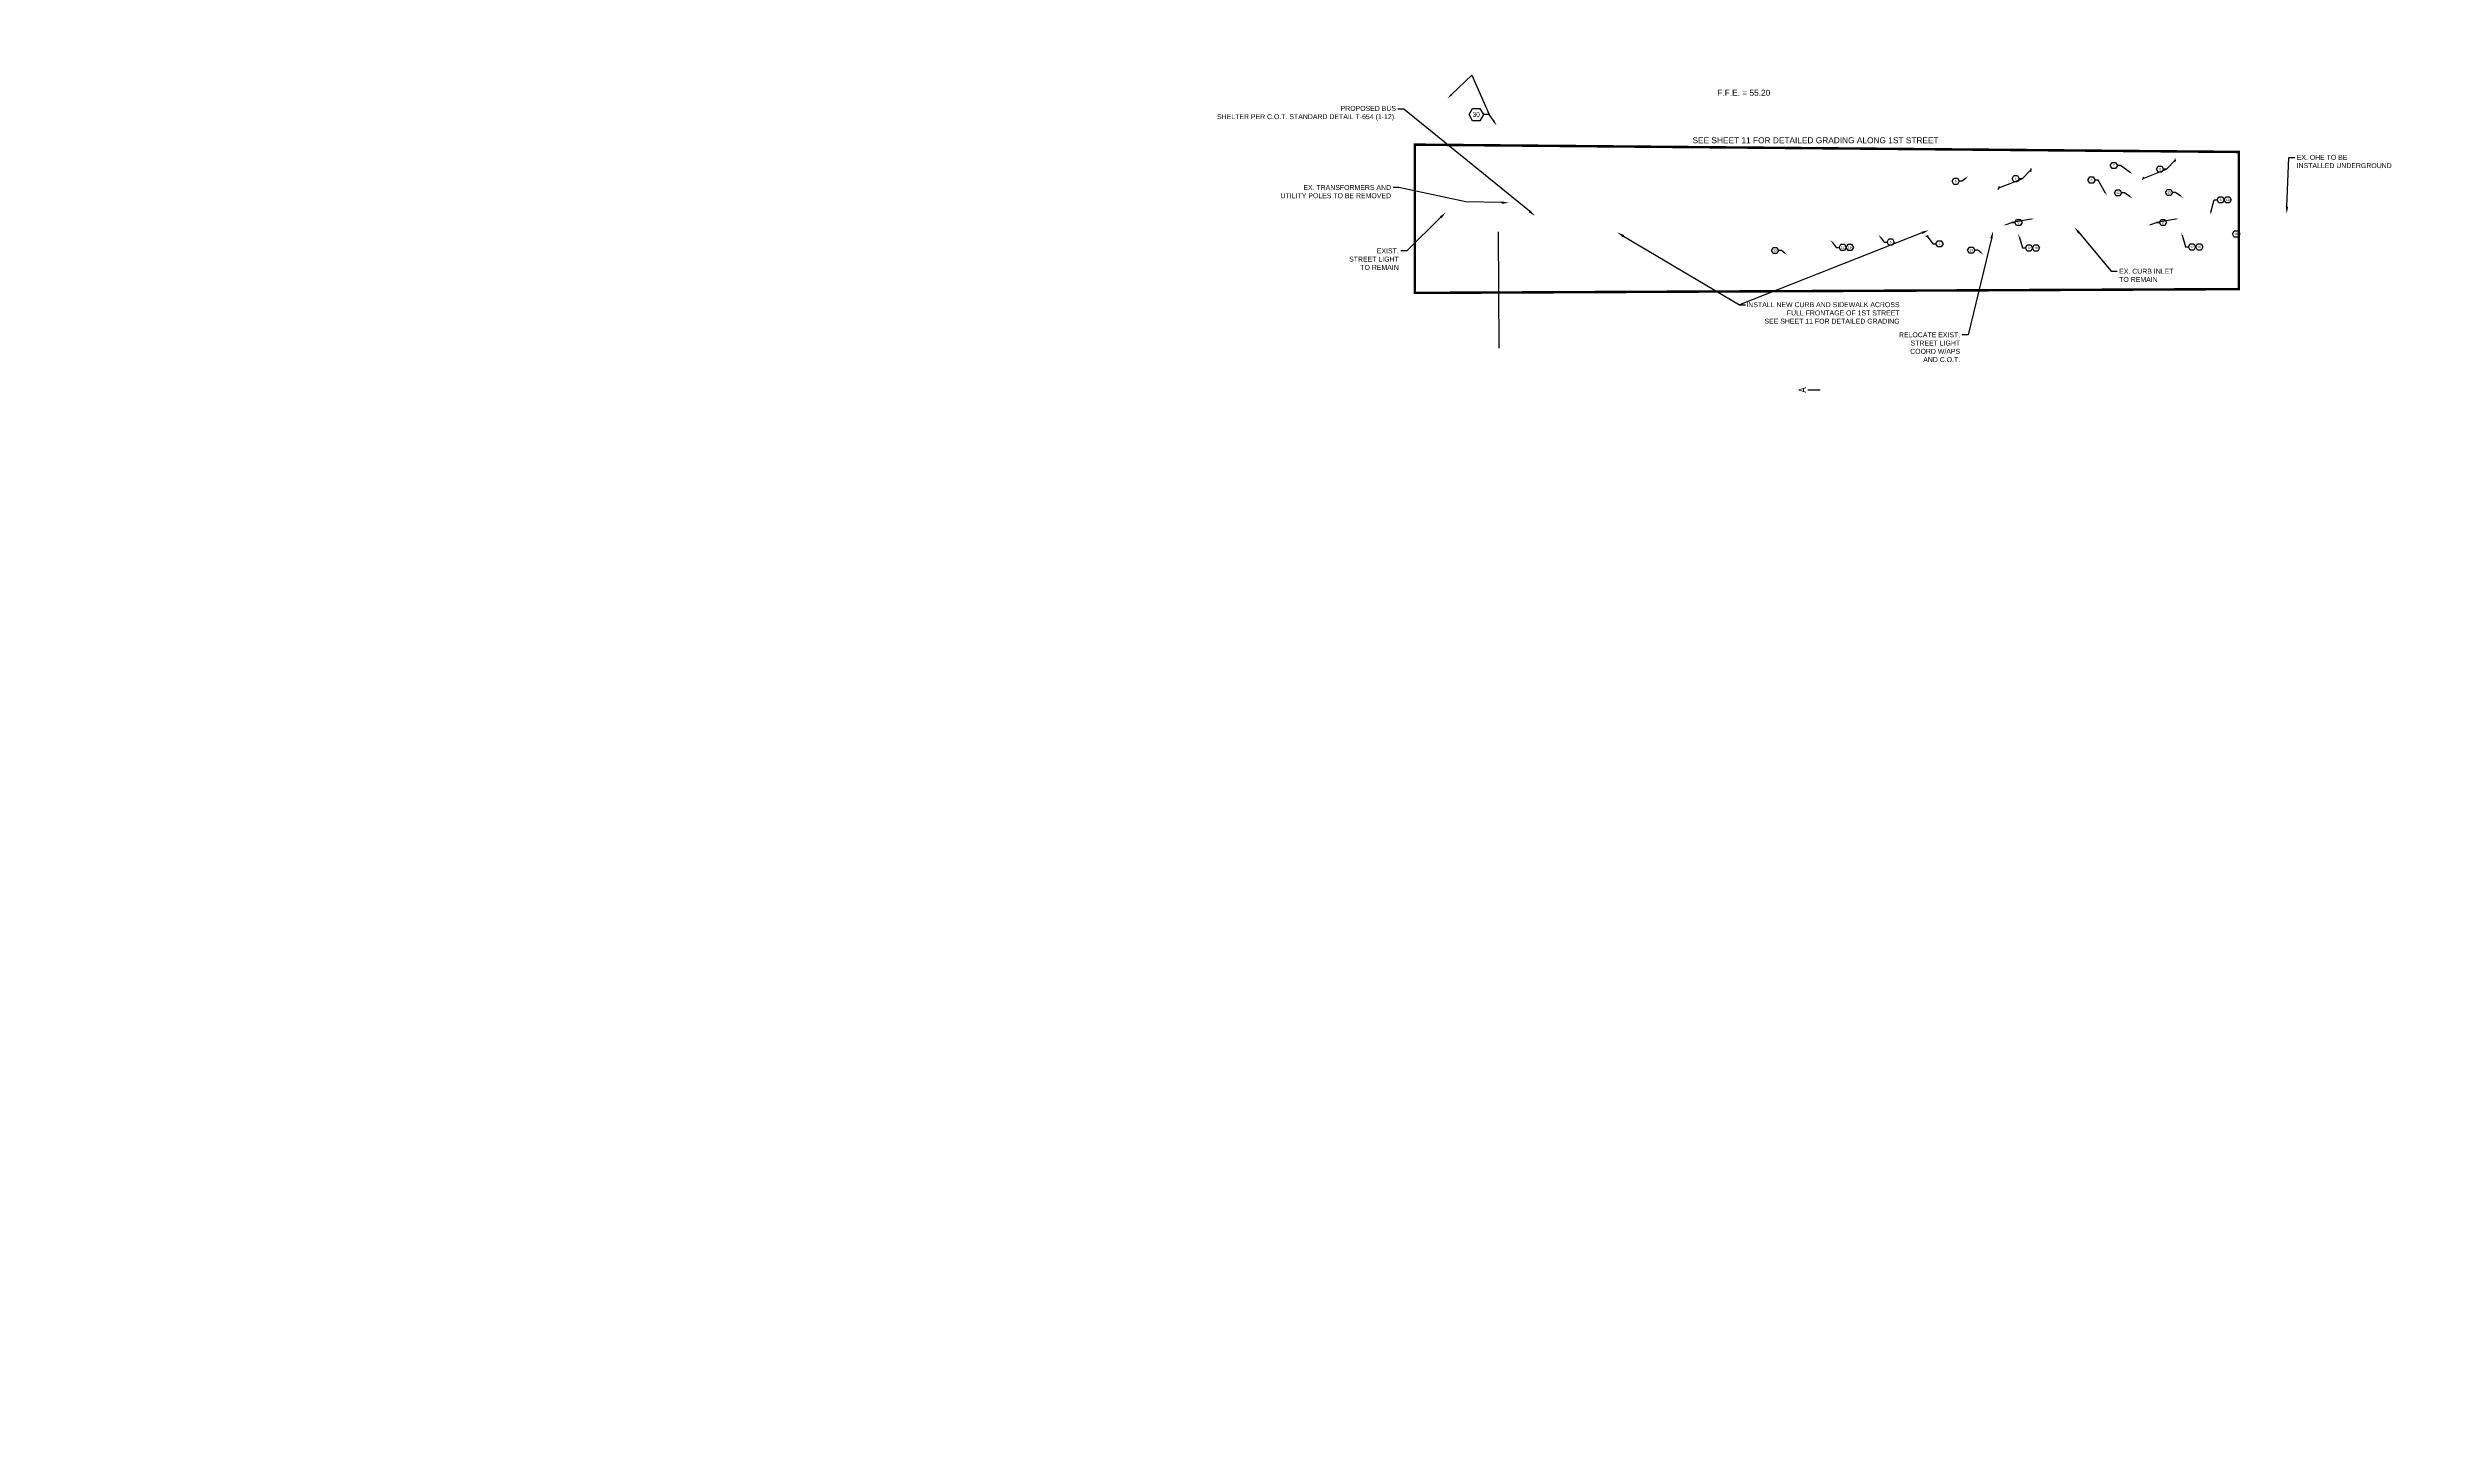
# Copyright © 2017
# Model space of a CAD drawing. Header units: feet. Extents: x 0 to 291221, y 0 to 284400.
# Drawn here: x 289452 to 290414, y 283289 to 283849 of the extents above; entities that cross this region are included whole.
import ezdxf
from ezdxf import colors
from ezdxf.entities.mleader import LeaderData, LeaderLine
from ezdxf.enums import TextEntityAlignment as Align
from ezdxf.math import Vec2, Vec3

# ---------------------------------------------------------------- set-up
doc = ezdxf.new("R2010")
doc.units = ezdxf.units.FT
doc.header["$MEASUREMENT"] = 0
doc.linetypes.add('HIDDEN2', pattern=[0.1875, 0.125, -0.0625])
doc.layers.get('0').update_dxf_attribs({"color": 30})
for name, color, linetype in [('C-DIMS', 2, 'Continuous'), ('C-LABEL', 4, 'Continuous'), ('C-PV-TEXT', 33, 'Continuous')]:
    doc.layers.add(name, color=color, linetype=linetype)
doc.layers.add('VP', color=7, linetype='Continuous', plot=False)
doc.styles.add('ARIAL', font='arial.ttf')
doc.styles.get("Standard").update_dxf_attribs({"font": 'SIMPLEX.SHX'})
doc.styles.add('THIN', font='arial.ttf', dxfattribs={"width": 0.8, "height": 1.2})
doc.dimstyles.new('Bury-Anno$7', dxfattribs={"dimscale": 40, "dimtxt": 0.1, "dimasz": 0.12, "dimexe": 0.04, "dimexo": 0.02, "dimgap": 0.04, "dimtad": 1, "dimzin": 0, "dimdsep": 46, "dimtxsty": 'ARIAL', "dimcen": 0, "dimclrd": 256, "dimclrt": 256, "dimadec": 0, "dimazin": 0, "dimtfac": 1, "dimtofl": 0, "dimtmove": 0, "dimatfit": 3, "dimfxl": 1, "dimtolj": 1, "dimtzin": 0, "dimlwd": -1, "dimarcsym": 0})

# ---------------------------------------------------------------- blocks, each defined once
blk = doc.blocks.new('_TagHexagon')
at = {"color": 0, "linetype": 'ByBlock', "transparency": 16777216}
blk.add_lwpolyline([(-0.144, 0), (-0.072, 0.125), (0.072, 0.125), (0.144, 0), (0.072, -0.125), (-0.072, -0.125)], close=True, dxfattribs=at)
at = {"layer": 'C-DIMS', "color": 0, "transparency": 16777216, "style": 'ARIAL'}
blk.add_attdef('TAGNUMBER', text='', height=0.0938, dxfattribs=at).set_placement((0, 0), align=Align.MIDDLE)
blk = doc.blocks.new('_Integral')
at = {"color": 0, "linetype": 'ByBlock', "lineweight": -2}
for centre, start, end in [((0.44, -0.09), 102, 168), ((-0.44, 0.09), 282, 348)]:
    blk.add_arc(centre, 0.454, start, end, dxfattribs=at)

msp = doc.modelspace()

# ---------------------------------------------------------------- texts
at = {"layer": 'C-LABEL', "insert": (290158.07, 283709.96), "char_height": 3, "attachment_point": 1, "rotation": 90, "style": 'THIN'}
msp.add_mtext('A', dxfattribs=at)

# ---------------------------------------------------------------- leaders
at = {"layer": 'C-LABEL'}
msp.add_leader([(290161.77, 283711.12), (290166.77, 283711.12)], dimstyle='Bury-Anno$7', override={"dimscale": 0, "dimgap": 0.04, "dimtad": 0}, dxfattribs=at)
ml = msp.add_multileader_mtext('Standard', dxfattribs=at)
ml.set_content('EX. OHE TO BE\\PINSTALLED UNDERGROUND', color=256, style='ARIAL')
ml.set_leader_properties(color=256)
ml.build(insert=Vec2(0, 0))
ml.multileader.update_dxf_attribs({"has_text_frame": 1, "dogleg_length": 0.12, "arrow_head_size": 3, "scale": 20})
ctx = ml.context
ctx.base_point, ctx.scale, ctx.char_height, ctx.arrow_head_size, ctx.landing_gap_size, ctx.plane_origin = Vec3(290358.18, 283804.91), 20, 2, 3, 0.8, Vec3(290371.54, 283829.06)
notes = []
notes.append((ctx, [(0, (1, 1, 0), (290355.78, 283804.91), (1, 0), 2.4, [(0, [(290354.97, 283782.11)], 0, [])])]))
ctx.mtext.insert, ctx.mtext.width, ctx.mtext.defined_height, ctx.mtext.flow_direction = Vec3(290358.98, 283805.93), 36.4615, 3.54, 5
ctx.mtext.has_bg_fill, ctx.mtext.bg_color, ctx.mtext.bg_scale_factor, ctx.mtext.bg_transparency, ctx.mtext.use_window_bg_color = 1, -1027028792, 1.5, 0, 1
ml = msp.add_multileader_mtext('Standard', dxfattribs=at)
ml.set_content('EX. TRANSFORMERS AND\\PUTILITY POLES TO BE REMOVED', color=256, style='ARIAL')
ml.set_leader_properties(color=256)
ml.build(insert=Vec2(0, 0))
ml.multileader.update_dxf_attribs({"has_text_frame": 1, "dogleg_length": 0.12, "arrow_head_size": 3, "scale": 20})
ctx = ml.context
ctx.base_point, ctx.scale, ctx.char_height, ctx.arrow_head_size, ctx.landing_gap_size, ctx.plane_origin = Vec3(289957.8, 283792.76), 20, 2, 3, 0.8, Vec3(290020.86, 283810.85)
ctx.text_align_type = 2
notes.append((ctx, [(1, (1, 1, 0), (289996.82, 283792.76), (-1, 0), 2.4, [(1, [(290041.19, 283786.59), (290023.76, 283787.03)], 0, [])])]))
ctx.mtext.insert, ctx.mtext.width, ctx.mtext.defined_height, ctx.mtext.alignment, ctx.mtext.flow_direction = Vec3(289993.62, 283793.78), 43.2803, 1.31, 3, 5
ctx.mtext.has_bg_fill, ctx.mtext.bg_color, ctx.mtext.bg_scale_factor, ctx.mtext.bg_transparency, ctx.mtext.use_window_bg_color = 1, -1027028792, 1.5, 0, 1
ml = msp.add_multileader_mtext('Standard', dxfattribs=at)
ml.set_content('EX. CURB INLET\\PTO REMAIN', color=256, style='ARIAL')
ml.set_leader_properties(color=256)
ml.build(insert=Vec2(0, 0))
ml.multileader.update_dxf_attribs({"has_text_frame": 1, "dogleg_length": 0.12, "arrow_head_size": 3, "scale": 20})
ctx = ml.context
ctx.base_point, ctx.scale, ctx.char_height, ctx.arrow_head_size, ctx.landing_gap_size, ctx.plane_origin = Vec3(290286.58, 283758.96), 20, 2, 3, 0.8, Vec3(290293.69, 283798.05)
notes.append((ctx, [(0, (1, 1, 0), (290284.18, 283758.96), (1, 0), 2.4, [(0, [(290269.34, 283776.72)], 0, [])])]))
ctx.mtext.insert, ctx.mtext.width, ctx.mtext.defined_height, ctx.mtext.flow_direction = Vec3(290287.38, 283759.98), 26.4205, 3.54, 5
ctx.mtext.has_bg_fill, ctx.mtext.bg_color, ctx.mtext.bg_scale_factor, ctx.mtext.bg_transparency, ctx.mtext.use_window_bg_color = 1, -1027028792, 1.5, 0, 1
at = {"layer": 'C-PV-TEXT'}
ml = msp.add_multileader_block('Standard', dxfattribs=at)
ml.set_content('_TagHexagon', color=256, scale=10)
ml.set_attribute('TAGNUMBER', '5', width=0)
ml.set_leader_properties(color=256)
ml.build(insert=Vec2(0, 0))
ml.multileader.update_dxf_attribs({"dogleg_length": 0.12, "arrow_head_size": 1.2, "scale": 10})
ctx = ml.context
ctx.base_point, ctx.scale, ctx.char_height, ctx.arrow_head_size, ctx.landing_gap_size, ctx.plane_origin = Vec3(290219.94, 283795.28), 10, 0.8, 1.2, 0.4, Vec3(290226.48, 283797.33)
notes.append((ctx, [(1, (1, 1, 0), (290224.03, 283795.28), (-1, 0), 1.2, [(0, [(290226.48, 283797.33)], 0, [])])]))
ctx.block.insert = Vec3(290221.38, 283795.28)
ml = msp.add_multileader_block('Standard', dxfattribs=at)
ml.set_content('_TagHexagon', color=256, scale=10)
ml.set_attribute('TAGNUMBER', '5', width=0)
ml.set_leader_properties(color=256)
ml.set_arrow_properties(name='INTEGRAL')
ml.build(insert=Vec2(0, 0))
ml.multileader.update_dxf_attribs({"dogleg_length": 0.12, "arrow_head_size": 1.2, "scale": 10})
ctx = ml.context
ctx.base_point, ctx.scale, ctx.char_height, ctx.arrow_head_size, ctx.landing_gap_size, ctx.plane_origin = Vec3(290244.19, 283796.3), 10, 0.8, 1.2, 0.4, Vec3(290238.44, 283795.69)
notes.append((ctx, [(1, (1, 1, 0), (290248.28, 283796.3), (-1, 0), 1.2, [(0, [(290238.76, 283792.57)], 0, []), (1, [(290251.77, 283799.86)], 0, [])])]))
ctx.block.insert = Vec3(290245.63, 283796.3)
ml = msp.add_multileader_block('Standard', dxfattribs=at)
ml.set_content('_TagHexagon', color=256, scale=10)
ml.set_attribute('TAGNUMBER', '8', width=0)
ml.set_leader_properties(color=256)
ml.build(insert=Vec2(0, 0))
ml.multileader.update_dxf_attribs({"dogleg_length": 0.12, "arrow_head_size": 1.2, "scale": 10})
ctx = ml.context
ctx.base_point, ctx.scale, ctx.char_height, ctx.arrow_head_size, ctx.landing_gap_size, ctx.plane_origin = Vec3(290274.77, 283795.79), 10, 0.8, 1.2, 0.4, Vec3(290282.47, 283789.44)
notes.append((ctx, [(1, (1, 1, 0), (290278.85, 283795.79), (-1, 0), 1.2, [(0, [(290282.47, 283789.44)], 0, [])])]))
ctx.block.insert = Vec3(290276.21, 283795.79)
ml = msp.add_multileader_block('Standard', dxfattribs=at)
ml.set_content('_TagHexagon', color=256, scale=10)
ml.set_attribute('TAGNUMBER', '7', width=0)
ml.set_leader_properties(color=256)
ml.build(insert=Vec2(0, 0))
ml.multileader.update_dxf_attribs({"dogleg_length": 0.12, "arrow_head_size": 1.2, "scale": 10})
ctx = ml.context
ctx.base_point, ctx.scale, ctx.char_height, ctx.arrow_head_size, ctx.landing_gap_size, ctx.plane_origin = Vec3(290283.76, 283801.64), 10, 0.8, 1.2, 0.4, Vec3(290292.84, 283798.18)
notes.append((ctx, [(1, (1, 1, 0), (290287.84, 283801.64), (-1, 0), 1.2, [(0, [(290292.84, 283798.18)], 0, [])])]))
ctx.block.insert = Vec3(290285.2, 283801.64)
ml = msp.add_multileader_block('Standard', dxfattribs=at)
ml.set_content('_TagHexagon', color=256, scale=10)
ml.set_attribute('TAGNUMBER', '3', width=0)
ml.set_leader_properties(color=256)
ml.set_arrow_properties(name='INTEGRAL')
ml.build(insert=Vec2(0, 0))
ml.multileader.update_dxf_attribs({"dogleg_length": 0.12, "arrow_head_size": 1.2, "scale": 10})
ctx = ml.context
ctx.base_point, ctx.scale, ctx.char_height, ctx.arrow_head_size, ctx.landing_gap_size, ctx.plane_origin = Vec3(290302.42, 283800.17), 10, 0.8, 1.2, 0.4, Vec3(290296.67, 283799.56)
notes.append((ctx, [(1, (1, 1, 0), (290306.51, 283800.17), (-1, 0), 1.2, [(0, [(290296.99, 283796.44)], 0, []), (1, [(290309.99, 283803.73)], 0, [])])]))
ctx.block.insert = Vec3(290303.86, 283800.17)
ml = msp.add_multileader_block('Standard', dxfattribs=at)
ml.set_content('_TagHexagon', color=256, scale=10)
ml.set_attribute('TAGNUMBER', '15', width=0)
ml.set_leader_properties(color=256)
ml.build(insert=Vec2(0, 0))
ml.multileader.update_dxf_attribs({"dogleg_length": 0.12, "arrow_head_size": 1.2, "scale": 10})
ctx = ml.context
ctx.base_point, ctx.scale, ctx.char_height, ctx.arrow_head_size, ctx.landing_gap_size, ctx.plane_origin = Vec3(290285.45, 283790.62), 10, 0.8, 1.2, 0.4, Vec3(290292.7, 283788.41)
notes.append((ctx, [(1, (1, 1, 0), (290289.53, 283790.62), (-1, 0), 1.2, [(0, [(290292.7, 283788.41)], 0, [])])]))
ctx.block.insert = Vec3(290286.89, 283790.62)
ml = msp.add_multileader_block('Standard', dxfattribs=at)
ml.set_content('_TagHexagon', color=256, scale=10)
ml.set_attribute('TAGNUMBER', '15', width=0)
ml.set_leader_properties(color=256)
ml.build(insert=Vec2(0, 0))
ml.multileader.update_dxf_attribs({"dogleg_length": 0.12, "arrow_head_size": 1.2, "scale": 10})
ctx = ml.context
ctx.base_point, ctx.scale, ctx.char_height, ctx.arrow_head_size, ctx.landing_gap_size, ctx.plane_origin = Vec3(290306.03, 283790.73), 10, 0.8, 1.2, 0.4, Vec3(290313.28, 283788.52)
notes.append((ctx, [(1, (1, 1, 0), (290310.11, 283790.73), (-1, 0), 1.2, [(0, [(290313.28, 283788.52)], 0, [])])]))
ctx.block.insert = Vec3(290307.47, 283790.73)
ml = msp.add_multileader_block('Standard', dxfattribs=at)
ml.set_content('_TagHexagon', color=256, scale=10)
ml.set_attribute('TAGNUMBER', '8', width=0)
ml.set_leader_properties(color=256)
ml.build(insert=Vec2(0, 0))
ml.multileader.update_dxf_attribs({"dogleg_length": 0.12, "arrow_head_size": 1.2, "scale": 10})
ctx = ml.context
ctx.base_point, ctx.scale, ctx.char_height, ctx.arrow_head_size, ctx.landing_gap_size, ctx.plane_origin = Vec3(290326.84, 283787.77), 10, 0.8, 1.2, 0.4, Vec3(290321.69, 283784.81)
notes.append((ctx, [(0, (1, 1, 0), (290325.64, 283787.77), (1, 0), 1.2, [(0, [(290324.09, 283781.71)], 0, [])])]))
ctx.block.insert = Vec3(290328.28, 283787.77)
ml = msp.add_multileader_block('Standard', dxfattribs=at)
ml.set_content('_TagHexagon', color=256, scale=10)
ml.set_attribute('TAGNUMBER', '12', width=0)
ml.set_leader_properties(color=256)
ml.build(insert=Vec2(0, 0))
ml.multileader.update_dxf_attribs({"dogleg_length": 0.12, "arrow_head_size": 1.2, "scale": 10})
ctx = ml.context
ctx.base_point, ctx.scale, ctx.char_height, ctx.arrow_head_size, ctx.landing_gap_size, ctx.plane_origin = Vec3(290249.52, 283768.37), 10, 0.8, 1.2, 0.4, Vec3(290246.63, 283774.21)
notes.append((ctx, [(0, (1, 1, 0), (290248.32, 283768.37), (1, 0), 1.2, [(0, [(290246.63, 283774.21)], 0, [])])]))
ctx.block.insert = Vec3(290250.97, 283768.37)
for ctx, leaders in notes:
    for number, flags, end, landing, length, lines in leaders:
        leader = LeaderData()
        leader.index, (leader.has_last_leader_line, leader.has_dogleg_vector, leader.attachment_direction) = number, flags
        leader.last_leader_point, leader.dogleg_vector, leader.dogleg_length = Vec3(end), Vec3(landing), length
        for number, points, colour, breaks in lines:
            line = LeaderLine()
            line.index, line.vertices, line.color, line.breaks = number, Vec3.list(points), colors.encode_raw_color(colour), breaks
            leader.lines.append(line)
        ctx.leaders.append(leader)

# ---------------------------------------------------------------- next in the draw order: leaders
at = {"layer": 'C-LABEL'}
ml = msp.add_multileader_mtext('Standard', dxfattribs=at)
ml.set_content('PROPOSED BUS\\PSHELTER PER C.O.T. STANDARD DETAIL T-654 (1-12). ', color=256, style='ARIAL')
ml.set_leader_properties(color=256)
ml.build(insert=Vec2(0, 0))
ml.multileader.update_dxf_attribs({"has_text_frame": 1, "dogleg_length": 0.12, "arrow_head_size": 3, "scale": 20})
ctx = ml.context
ctx.base_point, ctx.scale, ctx.char_height, ctx.arrow_head_size, ctx.landing_gap_size, ctx.plane_origin = Vec3(289950.52, 283824.4), 20, 2, 3, 0.8, Vec3(290020.86, 283800.48)
ctx.text_align_type = 2
notes = []
notes.append((ctx, [(1, (1, 1, 0), (289998.8, 283824.4), (-1, 0), 2.4, [(0, [(290051.77, 283781.28)], 0, [])])]))
ctx.mtext.insert, ctx.mtext.width, ctx.mtext.defined_height, ctx.mtext.alignment, ctx.mtext.flow_direction = Vec3(289995.6, 283825.69), 46.0621, 2.32, 3, 5
ctx.mtext.has_bg_fill, ctx.mtext.bg_color, ctx.mtext.bg_scale_factor, ctx.mtext.bg_transparency, ctx.mtext.use_window_bg_color = 1, -1027028792, 1.5, 0, 1
at = {"layer": 'C-PV-TEXT'}
ml = msp.add_multileader_block('Standard', dxfattribs=at)
ml.set_content('_TagHexagon', color=256, scale=10)
ml.set_attribute('TAGNUMBER', '9', width=0)
ml.set_leader_properties(color=256)
ml.build(insert=Vec2(0, 0))
ml.multileader.update_dxf_attribs({"dogleg_length": 0.12, "arrow_head_size": 1.2, "scale": 10})
ctx = ml.context
ctx.base_point, ctx.scale, ctx.char_height, ctx.arrow_head_size, ctx.landing_gap_size, ctx.plane_origin = Vec3(290303.62, 283778.66), 10, 0.8, 1.2, 0.4, Vec3(290316.88, 283780.64)
notes.append((ctx, [(0, (1, 1, 0), (290302.42, 283778.66), (1, 0), 1.2, [(0, [(290311.41, 283780.19)], 0, []), (1, [(290299.02, 283777.43)], 0, [])])]))
ctx.block.insert = Vec3(290305.06, 283778.66)
ml = msp.add_multileader_block('Standard', dxfattribs=at)
ml.set_content('_TagHexagon', color=256, scale=10)
ml.set_attribute('TAGNUMBER', '12', width=0)
ml.set_leader_properties(color=256)
ml.build(insert=Vec2(0, 0))
ml.multileader.update_dxf_attribs({"dogleg_length": 0.12, "arrow_head_size": 1.2, "scale": 10})
ctx = ml.context
ctx.base_point, ctx.scale, ctx.char_height, ctx.arrow_head_size, ctx.landing_gap_size, ctx.plane_origin = Vec3(290315.35, 283768.79), 10, 0.8, 1.2, 0.4, Vec3(290312.45, 283774.63)
notes.append((ctx, [(0, (1, 1, 0), (290314.15, 283768.79), (1, 0), 1.2, [(0, [(290312.45, 283774.63)], 0, [])])]))
ctx.block.insert = Vec3(290316.79, 283768.79)
for ctx, leaders in notes:
    for number, flags, end, landing, length, lines in leaders:
        leader = LeaderData()
        leader.index, (leader.has_last_leader_line, leader.has_dogleg_vector, leader.attachment_direction) = number, flags
        leader.last_leader_point, leader.dogleg_vector, leader.dogleg_length = Vec3(end), Vec3(landing), length
        for number, points, colour, breaks in lines:
            line = LeaderLine()
            line.index, line.vertices, line.color, line.breaks = number, Vec3.list(points), colors.encode_raw_color(colour), breaks
            leader.lines.append(line)
        ctx.leaders.append(leader)

# ---------------------------------------------------------------- next in the draw order: leaders
at = {"layer": 'C-LABEL'}
ml = msp.add_multileader_mtext('Standard', dxfattribs=at)
ml.set_content('EXIST.\\PSTREET LIGHT\\PTO REMAIN', color=256, style='ARIAL')
ml.set_leader_properties(color=256)
ml.build(insert=Vec2(0, 0))
ml.multileader.update_dxf_attribs({"has_text_frame": 1, "dogleg_length": 0.12, "arrow_head_size": 3, "scale": 20})
ctx = ml.context
ctx.base_point, ctx.scale, ctx.char_height, ctx.arrow_head_size, ctx.landing_gap_size, ctx.plane_origin = Vec3(289976.08, 283767.18), 20, 2, 3, 0.8, Vec3(290020.86, 283824.65)
ctx.text_align_type = 2
notes = []
notes.append((ctx, [(1, (1, 1, 0), (289999.92, 283767.18), (-1, 0), 2.4, [(0, [(290015.75, 283782.8)], 0, [])])]))
ctx.mtext.insert, ctx.mtext.width, ctx.mtext.defined_height, ctx.mtext.alignment, ctx.mtext.flow_direction = Vec3(289996.72, 283768.2), 26.4205, 3.54, 3, 5
ctx.mtext.has_bg_fill, ctx.mtext.bg_color, ctx.mtext.bg_scale_factor, ctx.mtext.bg_transparency, ctx.mtext.use_window_bg_color = 1, -1027028792, 1.5, 0, 1
for ctx, leaders in notes:
    for number, flags, end, landing, length, lines in leaders:
        leader = LeaderData()
        leader.index, (leader.has_last_leader_line, leader.has_dogleg_vector, leader.attachment_direction) = number, flags
        leader.last_leader_point, leader.dogleg_vector, leader.dogleg_length = Vec3(end), Vec3(landing), length
        for number, points, colour, breaks in lines:
            line = LeaderLine()
            line.index, line.vertices, line.color, line.breaks = number, Vec3.list(points), colors.encode_raw_color(colour), breaks
            leader.lines.append(line)
        ctx.leaders.append(leader)

# ---------------------------------------------------------------- next in the draw order: leaders
ml = msp.add_multileader_mtext('Standard', dxfattribs=at)
ml.set_content('RELOCATE EXIST.\\PSTREET LIGHT\\PCOORD W/APS\\PAND C.O.T.', color=256, style='ARIAL')
ml.set_leader_properties(color=256)
ml.build(insert=Vec2(0, 0))
ml.multileader.update_dxf_attribs({"has_text_frame": 1, "dogleg_length": 0.12, "arrow_head_size": 3, "scale": 20})
ctx = ml.context
ctx.base_point, ctx.scale, ctx.char_height, ctx.arrow_head_size, ctx.landing_gap_size, ctx.plane_origin = Vec3(290198.19, 283733.31), 20, 2, 3, 0.8, Vec3(290130.47, 283767.99)
ctx.text_align_type = 2
notes = []
notes.append((ctx, [(1, (1, 1, 0), (290226.42, 283733.31), (-1, 0), 2.4, [(0, [(290236.53, 283775.17)], 0, [])])]))
ctx.mtext.insert, ctx.mtext.width, ctx.mtext.defined_height, ctx.mtext.alignment, ctx.mtext.flow_direction = Vec3(290223.22, 283734.33), 26.4205, 3.54, 3, 5
ctx.mtext.has_bg_fill, ctx.mtext.bg_color, ctx.mtext.bg_scale_factor, ctx.mtext.bg_transparency, ctx.mtext.use_window_bg_color = 1, -1027028792, 1.5, 0, 1
for ctx, leaders in notes:
    for number, flags, end, landing, length, lines in leaders:
        leader = LeaderData()
        leader.index, (leader.has_last_leader_line, leader.has_dogleg_vector, leader.attachment_direction) = number, flags
        leader.last_leader_point, leader.dogleg_vector, leader.dogleg_length = Vec3(end), Vec3(landing), length
        for number, points, colour, breaks in lines:
            line = LeaderLine()
            line.index, line.vertices, line.color, line.breaks = number, Vec3.list(points), colors.encode_raw_color(colour), breaks
            leader.lines.append(line)
        ctx.leaders.append(leader)

# ---------------------------------------------------------------- next in the draw order: leaders
ml = msp.add_multileader_mtext('Standard', dxfattribs=at)
ml.set_content('INSTALL NEW CURB AND SIDEWALK ACROSS\\PFULL FRONTAGE OF 1ST STREET\\PSEE SHEET 11 FOR DETAILED GRADING', color=256, style='ARIAL')
ml.set_leader_properties(color=256)
ml.build(insert=Vec2(0, 0))
ml.multileader.update_dxf_attribs({"has_text_frame": 1, "dogleg_length": 0.12, "arrow_head_size": 3, "scale": 20})
ctx = ml.context
ctx.base_point, ctx.scale, ctx.char_height, ctx.arrow_head_size, ctx.landing_gap_size, ctx.plane_origin = Vec3(290136.59, 283745.48), 20, 2, 3, 0.8, Vec3(290218.67, 283785.39)
ctx.text_align_type = 2
notes = []
notes.append((ctx, [(1, (1, 1, 0), (290134.19, 283745.48), (1, 0), 2.4, [(0, [(290210.57, 283775.54)], 0, []), (1, [(290084.78, 283774.69)], 0, [])])]))
ctx.mtext.insert, ctx.mtext.alignment, ctx.mtext.flow_direction = Vec3(290198.77, 283746.49), 3, 5
at = {"layer": 'C-PV-TEXT'}
ml = msp.add_multileader_block('Standard', dxfattribs=at)
ml.set_content('_TagHexagon', color=256, scale=10)
ml.set_attribute('TAGNUMBER', '9', width=0)
ml.set_leader_properties(color=256)
ml.build(insert=Vec2(0, 0))
ml.multileader.update_dxf_attribs({"dogleg_length": 0.12, "arrow_head_size": 1.2, "scale": 10})
ctx = ml.context
ctx.base_point, ctx.scale, ctx.char_height, ctx.arrow_head_size, ctx.landing_gap_size, ctx.plane_origin = Vec3(290245.29, 283778.65), 10, 0.8, 1.2, 0.4, Vec3(290258.55, 283780.63)
notes.append((ctx, [(0, (1, 1, 0), (290244.09, 283778.65), (1, 0), 1.2, [(0, [(290253.08, 283780.18)], 0, []), (1, [(290240.69, 283777.42)], 0, [])])]))
ctx.block.insert = Vec3(290246.73, 283778.65)
ml = msp.add_multileader_block('Standard', dxfattribs=at)
ml.set_content('_TagHexagon', color=256, scale=10)
ml.set_attribute('TAGNUMBER', '12', width=0)
ml.set_leader_properties(color=256)
ml.build(insert=Vec2(0, 0))
ml.multileader.update_dxf_attribs({"dogleg_length": 0.12, "arrow_head_size": 1.2, "scale": 10})
ctx = ml.context
ctx.base_point, ctx.scale, ctx.char_height, ctx.arrow_head_size, ctx.landing_gap_size, ctx.plane_origin = Vec3(290174.36, 283768.61), 10, 0.8, 1.2, 0.4, Vec3(290170.79, 283771.73)
notes.append((ctx, [(0, (1, 1, 0), (290173.16, 283768.61), (1, 0), 1.2, [(0, [(290170.79, 283771.73)], 0, [])])]))
ctx.block.insert = Vec3(290175.81, 283768.61)
ml = msp.add_multileader_block('Standard', dxfattribs=at)
ml.set_content('_TagHexagon', color=256, scale=10)
ml.set_attribute('TAGNUMBER', '6', width=0)
ml.set_leader_properties(color=256)
ml.build(insert=Vec2(0, 0))
ml.multileader.update_dxf_attribs({"dogleg_length": 0.12, "arrow_head_size": 1.2, "scale": 10})
ctx = ml.context
ctx.base_point, ctx.scale, ctx.char_height, ctx.arrow_head_size, ctx.landing_gap_size, ctx.plane_origin = Vec3(290193.74, 283770.74), 10, 0.8, 1.2, 0.4, Vec3(290190.17, 283773.86)
notes.append((ctx, [(0, (1, 1, 0), (290192.54, 283770.74), (1, 0), 1.2, [(0, [(290190.17, 283773.86)], 0, [])])]))
ctx.block.insert = Vec3(290195.19, 283770.74)
ml = msp.add_multileader_block('Standard', dxfattribs=at)
ml.set_content('_TagHexagon', color=256, scale=10)
ml.set_attribute('TAGNUMBER', '1', width=0)
ml.set_leader_properties(color=256)
ml.set_arrow_properties(name='INTEGRAL')
ml.build(insert=Vec2(0, 0))
ml.multileader.update_dxf_attribs({"dogleg_length": 0.12, "arrow_head_size": 1.2, "scale": 10})
ctx = ml.context
ctx.base_point, ctx.scale, ctx.char_height, ctx.arrow_head_size, ctx.landing_gap_size, ctx.plane_origin = Vec3(290213.44, 283770.05), 10, 0.8, 1.2, 0.4, Vec3(290209.87, 283773.17)
notes.append((ctx, [(0, (1, 1, 0), (290212.24, 283770.05), (1, 0), 1.2, [(0, [(290209.87, 283773.17)], 0, [])])]))
ctx.block.insert = Vec3(290214.89, 283770.05)
ml = msp.add_multileader_block('Standard', dxfattribs=at)
ml.set_content('_TagHexagon', color=256, scale=10)
ml.set_attribute('TAGNUMBER', '13', width=0)
ml.set_leader_properties(color=256)
ml.build(insert=Vec2(0, 0))
ml.multileader.update_dxf_attribs({"dogleg_length": 0.12, "arrow_head_size": 1.2, "scale": 10})
ctx = ml.context
ctx.base_point, ctx.scale, ctx.char_height, ctx.arrow_head_size, ctx.landing_gap_size, ctx.plane_origin = Vec3(290226.23, 283767.5), 10, 0.8, 1.2, 0.4, Vec3(290239.5, 283769.47)
notes.append((ctx, [(1, (1, 1, 0), (290230.32, 283767.5), (-1, 0), 1.2, [(0, [(290232.58, 283765.66)], 0, [])])]))
ctx.block.insert = Vec3(290227.68, 283767.5)
for ctx, leaders in notes:
    for number, flags, end, landing, length, lines in leaders:
        leader = LeaderData()
        leader.index, (leader.has_last_leader_line, leader.has_dogleg_vector, leader.attachment_direction) = number, flags
        leader.last_leader_point, leader.dogleg_vector, leader.dogleg_length = Vec3(end), Vec3(landing), length
        for number, points, colour, breaks in lines:
            line = LeaderLine()
            line.index, line.vertices, line.color, line.breaks = number, Vec3.list(points), colors.encode_raw_color(colour), breaks
            leader.lines.append(line)
        ctx.leaders.append(leader)

# ---------------------------------------------------------------- next in the draw order: leaders
at = {"layer": 'C-LABEL'}
ml = msp.add_multileader_mtext('Standard', dxfattribs=at)
ml.set_content('F.F.E. = 55.20', color=256, style='ARIAL')
ml.set_leader_properties(color=256)
ml.build(insert=Vec2(0, 0))
ml.multileader.update_dxf_attribs({"has_text_frame": 1, "dogleg_length": 0.12, "arrow_head_size": 3, "scale": 20})
ctx = ml.context
ctx.base_point, ctx.scale, ctx.char_height, ctx.arrow_head_size, ctx.landing_gap_size, ctx.plane_origin = Vec3(290124.46, 283830.96), 20, 2.4, 3, 0.8, Vec3(290040.86, 283822.27)
notes = []
notes.append((ctx, [(0, (0, 0, 0), (0, 0), (1, 0), 1, [])]))
ctx.mtext.insert, ctx.mtext.defined_height, ctx.mtext.flow_direction = Vec3(290125.26, 283832.18), 3.54, 5
ctx.mtext.has_bg_fill, ctx.mtext.bg_color, ctx.mtext.bg_scale_factor, ctx.mtext.bg_transparency, ctx.mtext.use_window_bg_color = 1, -1027028792, 1.5, 0, 1
for ctx, leaders in notes:
    for number, flags, end, landing, length, lines in leaders:
        leader = LeaderData()
        leader.index, (leader.has_last_leader_line, leader.has_dogleg_vector, leader.attachment_direction) = number, flags
        leader.last_leader_point, leader.dogleg_vector, leader.dogleg_length = Vec3(end), Vec3(landing), length
        for number, points, colour, breaks in lines:
            line = LeaderLine()
            line.index, line.vertices, line.color, line.breaks = number, Vec3.list(points), colors.encode_raw_color(colour), breaks
            leader.lines.append(line)
        ctx.leaders.append(leader)

# ---------------------------------------------------------------- next in the draw order: linework, layer by layer
at = {"layer": 'VP'}
msp.add_line((290036.87, 283774.88), (290037.12, 283727.95), dxfattribs=at)

# ---------------------------------------------------------------- next in the draw order: leaders
at = {"layer": 'C-PV-TEXT'}
ml = msp.add_multileader_block('Standard', dxfattribs=at)
ml.set_content('_TagHexagon', color=256, scale=20)
ml.set_attribute('TAGNUMBER', '20', width=0)
ml.set_leader_properties(color=256)
ml.build(insert=Vec2(0, 0))
ml.multileader.update_dxf_attribs({"dogleg_length": 0.12, "arrow_head_size": 2.4, "scale": 20})
ctx = ml.context
ctx.base_point, ctx.scale, ctx.char_height, ctx.arrow_head_size, ctx.landing_gap_size, ctx.plane_origin = Vec3(290371.65, 284280.48), 20, 1.6, 2.4, 0.8, Vec3(290385.25, 284274.29)
notes = []
notes.append((ctx, [(0, (0, 0, 0), (0, 0), (1, 0), 1, [])]))
ctx.block.insert = Vec3(290374.54, 284280.48)
ml = msp.add_multileader_block('Standard', dxfattribs=at)
ml.set_content('_TagHexagon', color=256, scale=20)
ml.set_attribute('TAGNUMBER', '30', width=0)
ml.set_leader_properties(color=256)
ml.build(insert=Vec2(0, 0))
ml.multileader.update_dxf_attribs({"dogleg_length": 0.12, "arrow_head_size": 2.4, "scale": 20})
ctx = ml.context
ctx.base_point, ctx.scale, ctx.char_height, ctx.arrow_head_size, ctx.landing_gap_size, ctx.plane_origin = Vec3(290025.08, 283822.18), 20, 1.6, 2.4, 0.8, Vec3(290016.31, 283828.67)
notes.append((ctx, [(1, (1, 1, 0), (290033.26, 283822.18), (-1, 0), 2.4, [(1, [(290016.31, 283828.67), (290026.26, 283838.07)], 0, []), (2, [(290036.22, 283817.76)], 0, [])])]))
ctx.block.insert = Vec3(290027.97, 283822.18)
ml = msp.add_multileader_block('Standard', dxfattribs=at)
ml.set_content('_TagHexagon', color=256, scale=10)
ml.set_attribute('TAGNUMBER', '16', width=0)
ml.set_leader_properties(color=256)
ml.build(insert=Vec2(0, 0))
ml.multileader.update_dxf_attribs({"dogleg_length": 0.12, "arrow_head_size": 1.2, "scale": 10})
ctx = ml.context
ctx.base_point, ctx.scale, ctx.char_height, ctx.arrow_head_size, ctx.landing_gap_size, ctx.plane_origin = Vec3(290329.72, 283787.77), 10, 0.8, 1.2, 0.4, Vec3(290326.15, 283790.89)
notes.append((ctx, [(0, (0, 0, 0), (0, 0), (1, 0), 1, [])]))
ctx.block.insert = Vec3(290331.17, 283787.77)
ml = msp.add_multileader_block('Standard', dxfattribs=at)
ml.set_content('_TagHexagon', color=256, scale=10)
ml.set_attribute('TAGNUMBER', '16', width=0)
ml.set_leader_properties(color=256)
ml.build(insert=Vec2(0, 0))
ml.multileader.update_dxf_attribs({"dogleg_length": 0.12, "arrow_head_size": 1.2, "scale": 10})
ctx = ml.context
ctx.base_point, ctx.scale, ctx.char_height, ctx.arrow_head_size, ctx.landing_gap_size, ctx.plane_origin = Vec3(290333.11, 283774.02), 10, 0.8, 1.2, 0.4, Vec3(290329.53, 283777.14)
notes.append((ctx, [(0, (0, 0, 0), (0, 0), (1, 0), 1, [])]))
ctx.block.insert = Vec3(290334.55, 283774.02)
ml = msp.add_multileader_block('Standard', dxfattribs=at)
ml.set_content('_TagHexagon', color=256, scale=10)
ml.set_attribute('TAGNUMBER', '16', width=0)
ml.set_leader_properties(color=256)
ml.build(insert=Vec2(0, 0))
ml.multileader.update_dxf_attribs({"dogleg_length": 0.12, "arrow_head_size": 1.2, "scale": 10})
ctx = ml.context
ctx.base_point, ctx.scale, ctx.char_height, ctx.arrow_head_size, ctx.landing_gap_size, ctx.plane_origin = Vec3(290318.23, 283768.79), 10, 0.8, 1.2, 0.4, Vec3(290314.66, 283771.91)
notes.append((ctx, [(0, (0, 0, 0), (0, 0), (1, 0), 1, [])]))
ctx.block.insert = Vec3(290319.68, 283768.79)
ml = msp.add_multileader_block('Standard', dxfattribs=at)
ml.set_content('_TagHexagon', color=256, scale=10)
ml.set_attribute('TAGNUMBER', '16', width=0)
ml.set_leader_properties(color=256)
ml.build(insert=Vec2(0, 0))
ml.multileader.update_dxf_attribs({"dogleg_length": 0.12, "arrow_head_size": 1.2, "scale": 10})
ctx = ml.context
ctx.base_point, ctx.scale, ctx.char_height, ctx.arrow_head_size, ctx.landing_gap_size, ctx.plane_origin = Vec3(290177.25, 283768.61), 10, 0.8, 1.2, 0.4, Vec3(290173.67, 283771.73)
notes.append((ctx, [(0, (0, 0, 0), (0, 0), (1, 0), 1, [])]))
ctx.block.insert = Vec3(290178.69, 283768.61)
ml = msp.add_multileader_block('Standard', dxfattribs=at)
ml.set_content('_TagHexagon', color=256, scale=10)
ml.set_attribute('TAGNUMBER', '16', width=0)
ml.set_leader_properties(color=256)
ml.build(insert=Vec2(0, 0))
ml.multileader.update_dxf_attribs({"dogleg_length": 0.12, "arrow_head_size": 1.2, "scale": 10})
ctx = ml.context
ctx.base_point, ctx.scale, ctx.char_height, ctx.arrow_head_size, ctx.landing_gap_size, ctx.plane_origin = Vec3(290252.41, 283768.37), 10, 0.8, 1.2, 0.4, Vec3(290248.83, 283771.49)
notes.append((ctx, [(0, (0, 0, 0), (0, 0), (1, 0), 1, [])]))
ctx.block.insert = Vec3(290253.85, 283768.37)
ml = msp.add_multileader_block('Standard', dxfattribs=at)
ml.set_content('_TagHexagon', color=256, scale=10)
ml.set_attribute('TAGNUMBER', '13', width=0)
ml.set_leader_properties(color=256)
ml.build(insert=Vec2(0, 0))
ml.multileader.update_dxf_attribs({"dogleg_length": 0.12, "arrow_head_size": 1.2, "scale": 10})
ctx = ml.context
ctx.base_point, ctx.scale, ctx.char_height, ctx.arrow_head_size, ctx.landing_gap_size, ctx.plane_origin = Vec3(290147.04, 283767.37), 10, 0.8, 1.2, 0.4, Vec3(290160.31, 283769.35)
notes.append((ctx, [(1, (1, 1, 0), (290151.13, 283767.37), (-1, 0), 1.2, [(0, [(290153.39, 283765.53)], 0, [])])]))
ctx.block.insert = Vec3(290148.49, 283767.37)
for ctx, leaders in notes:
    for number, flags, end, landing, length, lines in leaders:
        leader = LeaderData()
        leader.index, (leader.has_last_leader_line, leader.has_dogleg_vector, leader.attachment_direction) = number, flags
        leader.last_leader_point, leader.dogleg_vector, leader.dogleg_length = Vec3(end), Vec3(landing), length
        for number, points, colour, breaks in lines:
            line = LeaderLine()
            line.index, line.vertices, line.color, line.breaks = number, Vec3.list(points), colors.encode_raw_color(colour), breaks
            leader.lines.append(line)
        ctx.leaders.append(leader)

# ---------------------------------------------------------------- next in the draw order: texts
at = {"layer": 'C-LABEL', "insert": (290115.23, 283813.03, -1152), "char_height": 2.4, "attachment_point": 1, "style": 'ARIAL', "bg_fill": 3, "box_fill_scale": 1.5, "bg_fill_color": 256, "bg_fill_true_color": 13158600, "bg_fill_transparency": 0}
msp.add_mtext('SEE SHEET 11 FOR DETAILED GRADING ALONG 1ST STREET', dxfattribs=at)

# ---------------------------------------------------------------- next in the draw order: linework, layer by layer
at = {"layer": 'C-PV-TEXT', "color": 252, "linetype": 'HIDDEN2', "const_width": 1, "flags": 128}
msp.add_lwpolyline([(290335.61, 283807.11), (290335.61, 283751.77), (290003.22, 283750.24), (290003.22, 283810.06), (290335.61, 283807.11)], dxfattribs=at)

doc.saveas('drawing.dxf')
